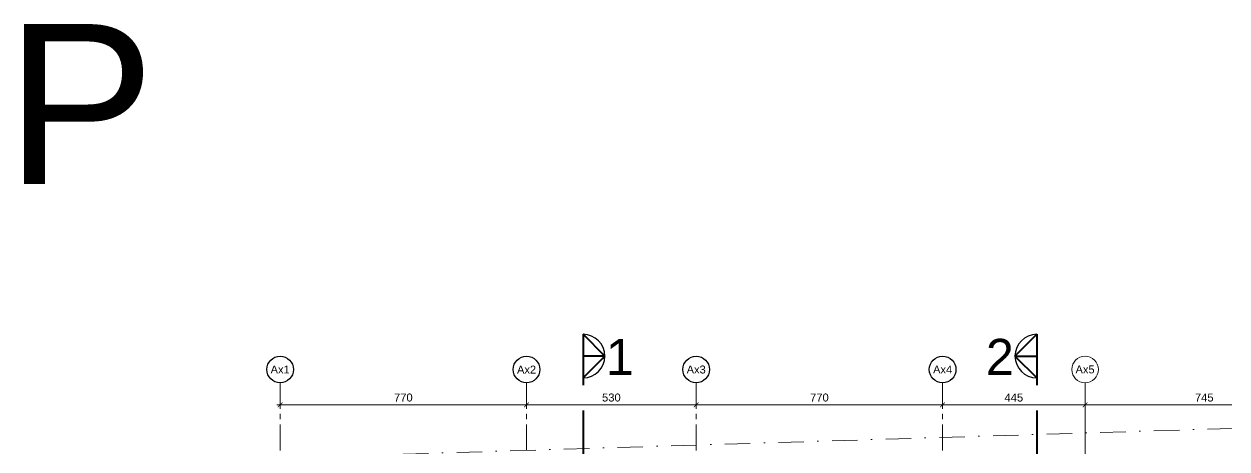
# Model space of a CAD drawing. Header units: centimetres. Extents: x 66524 to 72777, y -55096 to -48161.
# Drawn here: x 66968 to 70726, y -49489 to -48161 of the extents above; entities that cross this region are included whole.
import ezdxf
from ezdxf.enums import TextEntityAlignment as Align

# ---------------------------------------------------------------- set-up
doc = ezdxf.new("R2010")
doc.units = ezdxf.units.CM
doc.header["$LTSCALE"] = 50
doc.header["$MEASUREMENT"] = 0
for name, pattern in [('23486-A01$0${ Chain Double-Dash }', [0]), ('AXES', [2, 1.25, -0.25, 0.25, -0.25]), ('CACHE', [0.375, 0.25, -0.125]), ('DASHED2', [9.525, 6.35, -3.175]), ('Dot & Dashed', [335.138881, 158.75, -88.194444, 0, -88.194437])]:
    doc.linetypes.add(name, pattern=pattern)
doc.layers.get('0').update_dxf_attribs({"color": 8})
for name, color, linetype in [('AXES', 10, 'AXES'), ('COTE 50ème', 1, 'Continuous'), ('text', 159, 'Continuous')]:
    doc.layers.add(name, color=color, linetype=linetype)
doc.layers.add('BETON CACHE', color=4, linetype='CACHE', lineweight=5)
doc.layers.add('MACONNERIE COUPE', color=7, linetype='Continuous', lineweight=30)
doc.layers.add('HORS GEL', color=7, linetype='CACHE', lineweight=15, true_color=0x00661a)
doc.layers.add('HORS GEL COTE', color=7, linetype='Continuous', lineweight=13, true_color=0x00661a)
doc.styles.add('3.ABEA 1-50', font='arial.ttf', dxfattribs={"height": 12.5})
doc.styles.add('FN_TEXT_1.50', font='arial.ttf', dxfattribs={"height": 10})
doc.styles.add('RS_TEXT_1.50', font='arial.ttf', dxfattribs={"height": 12.5})
doc.styles.add('RS_TXT_100', font='arial.ttf', dxfattribs={"height": 25})
doc.dimstyles.new('RS_100CM_LINEAIRE', dxfattribs={"dimscale": 10, "dimtxt": 25, "dimasz": 1.5, "dimexe": 1, "dimexo": 2.5, "dimgap": 1, "dimtad": 1, "dimdec": 1, "dimrnd": 0.5, "dimdsep": 46, "dimtxsty": 'RS_TXT_100', "dimblk1": 'ARCHTICK', "dimblk2": 'ARCHTICK', "dimsah": 1, "dimcen": 2.5, "dimdle": 1, "dimclrt": 4, "dimadec": 0, "dimazin": 2, "dimtfac": 1, "dimtdec": 1, "dimtix": 1, "dimtmove": 2, "dimatfit": 3, "dimfxl": 1, "dimtolj": 1, "dimtzin": 0, "dimarcsym": 0})

# ---------------------------------------------------------------- blocks, each defined once
blk = doc.blocks.new('AXES_FN')
at = {"color": 0, "linetype": 'Continuous'}
blk.add_circle((0, 15), 22.2, dxfattribs=at)
at = {"color": 0, "style": 'FN_TEXT_1.50'}
blk.add_attdef('AXES', text='', height=12.5, dxfattribs=at).set_placement((-48.9, 20.6), align=Align.MIDDLE_CENTER)
blk = doc.blocks.new('_ArchTick')
at = {"color": 0, "linetype": 'ByBlock', "const_width": 0.15}
blk.add_lwpolyline([(-0.5, -0.5), (0.5, 0.5)], dxfattribs=at)
blk = doc.blocks.new('*D163')
at = {"layer": 'AXES', "color": 0, "linetype": 'Continuous', "lineweight": -2, "ltscale": 0.5, "transparency": 16777216}
for p, q in [((70888.4, -40383.7), (71678.4, -40383.7)), ((70898.4, -40389.7), (70898.4, -40373.7)), ((71668.4, -40389.7), (71668.4, -40373.7))]:
    blk.add_line(p, q, dxfattribs=at)
at = {"layer": 'Defpoints', "color": 0, "linetype": 'Continuous', "ltscale": 0.5, "transparency": 16777216}
for p in [(71668.4, -40383.7), (70898.4, -40414.7), (71668.4, -40414.7)]:
    blk.add_point(p, dxfattribs=at)
at = {"layer": 'AXES', "color": 0, "linetype": 'Continuous', "lineweight": -2, "ltscale": 0.5, "transparency": 16777216, "xscale": 15, "yscale": 15, "zscale": 15, "rotation": 180}
blk.add_blockref('_ArchTick', (70898.4, -40383.7), dxfattribs=at)
at = {"layer": 'AXES', "color": 0, "linetype": 'Continuous', "lineweight": -2, "ltscale": 0.5, "transparency": 16777216, "xscale": 15, "yscale": 15, "zscale": 15}
blk.add_blockref('_ArchTick', (71668.4, -40383.7), dxfattribs=at)
at = {"layer": 'AXES', "color": 4, "linetype": 'Continuous', "lineweight": 5, "ltscale": 0.5, "transparency": 16777216, "insert": (71283.4, -40360.9), "char_height": 25, "attachment_point": 5, "style": 'RS_TXT_100'}
blk.add_mtext('\\A1;770', dxfattribs=at)
blk = doc.blocks.new('*D164')
at = {"layer": 'AXES', "color": 0, "linetype": 'Continuous', "lineweight": -2, "ltscale": 0.5, "transparency": 16777216}
for p, q in [((71658.4, -40383.7), (72208.4, -40383.7)), ((71668.4, -40389.7), (71668.4, -40373.7)), ((72198.4, -40389.7), (72198.4, -40373.7))]:
    blk.add_line(p, q, dxfattribs=at)
at = {"layer": 'Defpoints', "color": 0, "linetype": 'Continuous', "ltscale": 0.5, "transparency": 16777216}
for p in [(72198.4, -40383.7), (71668.4, -40414.7), (72198.4, -40414.7)]:
    blk.add_point(p, dxfattribs=at)
at = {"layer": 'AXES', "color": 0, "linetype": 'Continuous', "lineweight": -2, "ltscale": 0.5, "transparency": 16777216, "xscale": 15, "yscale": 15, "zscale": 15, "rotation": 180}
blk.add_blockref('_ArchTick', (71668.4, -40383.7), dxfattribs=at)
at = {"layer": 'AXES', "color": 0, "linetype": 'Continuous', "lineweight": -2, "ltscale": 0.5, "transparency": 16777216, "xscale": 15, "yscale": 15, "zscale": 15}
blk.add_blockref('_ArchTick', (72198.4, -40383.7), dxfattribs=at)
at = {"layer": 'AXES', "color": 4, "linetype": 'Continuous', "lineweight": 5, "ltscale": 0.5, "transparency": 16777216, "insert": (71933.4, -40360.9), "char_height": 25, "attachment_point": 5, "style": 'RS_TXT_100'}
blk.add_mtext('\\A1;530', dxfattribs=at)
blk = doc.blocks.new('*D165')
at = {"layer": 'AXES', "color": 0, "linetype": 'Continuous', "lineweight": -2, "ltscale": 0.5, "transparency": 16777216}
for p, q in [((72188.4, -40383.7), (72978.4, -40383.7)), ((72198.4, -40389.7), (72198.4, -40373.7)), ((72968.4, -40389.7), (72968.4, -40373.7))]:
    blk.add_line(p, q, dxfattribs=at)
at = {"layer": 'Defpoints', "color": 0, "linetype": 'Continuous', "ltscale": 0.5, "transparency": 16777216}
for p in [(72968.4, -40383.7), (72198.4, -40414.7), (72968.4, -40414.7)]:
    blk.add_point(p, dxfattribs=at)
at = {"layer": 'AXES', "color": 0, "linetype": 'Continuous', "lineweight": -2, "ltscale": 0.5, "transparency": 16777216, "xscale": 15, "yscale": 15, "zscale": 15, "rotation": 180}
blk.add_blockref('_ArchTick', (72198.4, -40383.7), dxfattribs=at)
at = {"layer": 'AXES', "color": 0, "linetype": 'Continuous', "lineweight": -2, "ltscale": 0.5, "transparency": 16777216, "xscale": 15, "yscale": 15, "zscale": 15}
blk.add_blockref('_ArchTick', (72968.4, -40383.7), dxfattribs=at)
at = {"layer": 'AXES', "color": 4, "linetype": 'Continuous', "lineweight": 5, "ltscale": 0.5, "transparency": 16777216, "insert": (72583.4, -40360.9), "char_height": 25, "attachment_point": 5, "style": 'RS_TXT_100'}
blk.add_mtext('\\A1;770', dxfattribs=at)
blk = doc.blocks.new('*D178')
at = {"layer": 'AXES', "color": 0, "linetype": 'Continuous', "lineweight": -2, "ltscale": 0.5, "transparency": 16777216}
for p, q in [((73413.4, -40339.7), (73413.4, -40393.7)), ((72958.4, -40383.7), (73423.4, -40383.7)), ((72968.4, -40389.7), (72968.4, -40373.7))]:
    blk.add_line(p, q, dxfattribs=at)
at = {"layer": 'Defpoints', "color": 0, "linetype": 'Continuous', "ltscale": 0.5, "transparency": 16777216}
for p in [(73413.4, -40314.7), (73413.4, -40383.7), (72968.4, -40414.7)]:
    blk.add_point(p, dxfattribs=at)
at = {"layer": 'AXES', "color": 0, "linetype": 'Continuous', "lineweight": -2, "ltscale": 0.5, "transparency": 16777216, "xscale": 15, "yscale": 15, "zscale": 15, "rotation": 180}
blk.add_blockref('_ArchTick', (72968.4, -40383.7), dxfattribs=at)
at = {"layer": 'AXES', "color": 0, "linetype": 'Continuous', "lineweight": -2, "ltscale": 0.5, "transparency": 16777216, "xscale": 15, "yscale": 15, "zscale": 15}
blk.add_blockref('_ArchTick', (73413.4, -40383.7), dxfattribs=at)
at = {"layer": 'AXES', "color": 4, "linetype": 'Continuous', "lineweight": 5, "ltscale": 0.5, "transparency": 16777216, "insert": (73190.9, -40361), "char_height": 25, "attachment_point": 5, "style": 'RS_TXT_100'}
blk.add_mtext('\\A1;445', dxfattribs=at)
blk = doc.blocks.new('*D179')
at = {"layer": 'Defpoints', "color": 0, "linetype": 'ByBlock', "transparency": 16777216}
for p in [(73413.4, -40314.7), (74158.4, -40314.7), (74158.4, -40383.7)]:
    blk.add_point(p, dxfattribs=at)
at = {"layer": 'HORS GEL', "color": 0, "linetype": 'ByBlock', "lineweight": -2, "transparency": 16777216}
for p, q in [((73413.4, -40339.7), (73413.4, -40393.7)), ((74158.4, -40339.7), (74158.4, -40393.7)), ((73403.4, -40383.7), (74168.4, -40383.7))]:
    blk.add_line(p, q, dxfattribs=at)
at = {"layer": 'HORS GEL', "color": 0, "linetype": 'ByBlock', "lineweight": -2, "transparency": 16777216, "xscale": 15, "yscale": 15, "zscale": 15, "rotation": 180}
blk.add_blockref('_ArchTick', (73413.4, -40383.7), dxfattribs=at)
at = {"layer": 'HORS GEL', "color": 0, "linetype": 'ByBlock', "lineweight": -2, "transparency": 16777216, "xscale": 15, "yscale": 15, "zscale": 15}
blk.add_blockref('_ArchTick', (74158.4, -40383.7), dxfattribs=at)
at = {"layer": 'HORS GEL', "color": 4, "linetype": 'ByBlock', "transparency": 16777216, "insert": (73785.9, -40361), "char_height": 25, "attachment_point": 5, "style": 'RS_TXT_100'}
blk.add_mtext('\\A1;745', dxfattribs=at)
blk = doc.blocks.new('A$C8397ccc9')
at = {"layer": 'AXES', "lineweight": 5, "ltscale": 1.3}
for p, q in [((-1265, 1580), (-1265, -1500)), ((-495, 1580), (-495, -1344.97)), ((35, 1580), (35, -1344.97)), ((805, 1580), (805, -1344.97))]:
    blk.add_line(p, q, dxfattribs=at)
at = {"layer": 'HORS GEL', "linetype": '23486-A01$0${ Chain Double-Dash }', "ltscale": 1.2}
blk.add_line((1250, -1150), (1250, 1580), dxfattribs=at)
at = {"layer": 'AXES', "linetype": 'ByBlock'}
ref = blk.add_blockref('AXES_FN', (-1265, 1593.46), dxfattribs=dict(at, xscale=1.875, yscale=1.875, zscale=1.875))
ref.add_attrib('AXES', 'Ax1', dxfattribs={"layer": '0', "color": 0, "height": 24.75, "style": 'RS_TEXT_1.50'}).set_placement((-1265, 1621.58), align=Align.MIDDLE)
ref = blk.add_blockref('AXES_FN', (-495, 1593.46), dxfattribs=dict(at, xscale=1.875, yscale=1.875, zscale=1.875))
ref.add_attrib('AXES', 'Ax2', dxfattribs={"layer": '0', "color": 0, "height": 24.75, "style": 'RS_TEXT_1.50'}).set_placement((-495, 1621.58), align=Align.MIDDLE)
ref = blk.add_blockref('AXES_FN', (35, 1593.46), dxfattribs=dict(at, xscale=1.875, yscale=1.875, zscale=1.875))
ref.add_attrib('AXES', 'Ax3', dxfattribs={"layer": '0', "color": 0, "height": 24.75, "style": 'RS_TEXT_1.50'}).set_placement((35, 1621.58), align=Align.MIDDLE)
ref = blk.add_blockref('AXES_FN', (805, 1593.46), dxfattribs=dict(at, xscale=1.875, yscale=1.875, zscale=1.875))
ref.add_attrib('AXES', 'Ax4', dxfattribs={"layer": '0', "color": 0, "height": 24.75, "style": 'RS_TEXT_1.50'}).set_placement((805, 1621.58), align=Align.MIDDLE)
at = {"layer": 'HORS GEL'}
ref = blk.add_blockref('AXES_FN', (1250, 1593.46), dxfattribs=dict(at, xscale=1.875, yscale=1.875, zscale=1.875))
ref.add_attrib('AXES', 'Ax5', dxfattribs={"layer": '0', "color": 0, "height": 24.75, "style": 'RS_TEXT_1.50'}).set_placement((1250, 1621.58), align=Align.MIDDLE)
at = {"layer": 'AXES', "linetype": 'Continuous', "lineweight": 5, "ltscale": 0.5}
for base, p1, p2, picture, middle in [((1250, 1511.07), (805, 1480), (1250, 1580), '*D178', (1027.5, 1533.78)), ((-495, 1511.07), (-1265, 1480), (-495, 1480), '*D163', (-880, 1533.83)), ((35, 1511.07), (-495, 1480), (35, 1480), '*D164', (-230, 1533.84)), ((805, 1511.07), (35, 1480), (805, 1480), '*D165', (420, 1533.83))]:
    dim = blk.add_linear_dim(base=base, p1=p1, p2=p2, dimstyle='RS_100CM_LINEAIRE', dxfattribs=at)
    dim.commit()
    dim.dimension.update_dxf_attribs({"geometry": picture, "text_midpoint": middle, "insert": (-72163.45, 41894.73)})
at = {"layer": 'HORS GEL', "linetype": 'ByBlock'}
dim = blk.add_linear_dim(base=(1995, 1511.07), p1=(1250, 1580), p2=(1995, 1580), dimstyle='RS_100CM_LINEAIRE', dxfattribs=at)
dim.commit()
dim.dimension.update_dxf_attribs({"geometry": '*D179', "text_midpoint": (1622.5, 1533.78), "insert": (-72163.45, 41894.73)})

msp = doc.modelspace()

# ---------------------------------------------------------------- linework, layer by layer
at = {"layer": 'BETON CACHE', "color": 232, "linetype": 'Dot & Dashed', "ltscale": 0.01}
msp.add_lwpolyline([(71908.7, -54847.46), (70595.46, -54807.71), (67248.21, -54401.92), (67649.31, -49521.26), (71298.58, -49407.74), (71887.99, -49414.31)], close=True, dxfattribs=at)
at = {"layer": 'COTE 50ème', "ltscale": 0.5}
for centre, start, end in [((68714.55, -49198.9), 270, 90), ((70132.23, -49198.9), 90, 270)]:
    msp.add_arc(centre, 68.19, start, end, dxfattribs=at)
at = {"layer": 'HORS GEL COTE', "linetype": 'DASHED2', "lineweight": 40, "ltscale": 0.5}
for p, q in [((68714.55, -49130.71), (68714.55, -54862.41)), ((70132.23, -49130.71), (70132.23, -54862.41))]:
    msp.add_line(p, q, dxfattribs=at)
at = {"layer": 'HORS GEL COTE', "lineweight": 40, "ltscale": 0.5}
for p, q in [((68782.74, -49198.9), (68714.55, -49130.71)), ((70064.04, -49198.9), (70132.23, -49130.71)), ((68782.74, -49198.9), (68714.55, -49198.9)), ((68782.74, -49198.9), (68714.55, -49267.09)), ((70064.04, -49198.9), (70132.23, -49198.9)), ((70064.04, -49198.9), (70132.23, -49267.09))]:
    msp.add_line(p, q, dxfattribs=at)

# ---------------------------------------------------------------- block references
at = {"layer": 'MACONNERIE COUPE', "lineweight": 5, "ltscale": 0.5}
msp.add_blockref('A$C8397ccc9', (69033.07, -50862.36), dxfattribs=at)

# ---------------------------------------------------------------- texts
at = {"layer": 'COTE 50ème', "char_height": 112.5, "width": 212.0771, "style": '3.ABEA 1-50'}
for s, insert, attachment_point in [('1', (68786.17, -49145.05), 1), ('2', (70060.62, -49145.05), 3)]:
    msp.add_mtext(s, dxfattribs=dict(at, insert=insert, attachment_point=attachment_point))
at = {"layer": 'text', "lineweight": 5, "ltscale": 0.5, "insert": (66910.64, -48160.8), "char_height": 500, "attachment_point": 1, "style": '3.ABEA 1-50'}
msp.add_mtext_dynamic_manual_height_columns('P', width=6415.2, gutter_width=62.5, heights=[0], dxfattribs=at)

doc.saveas('drawing.dxf')
